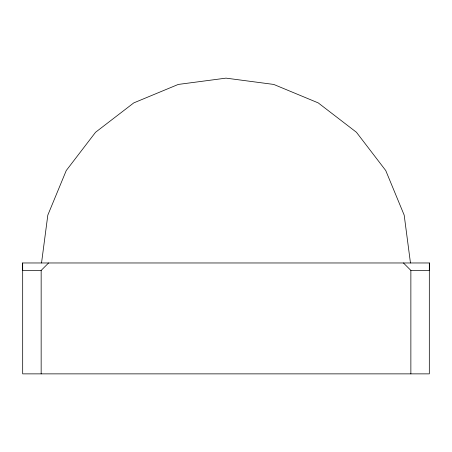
<?xml version="1.0" encoding="UTF-8"?>
<svg xmlns="http://www.w3.org/2000/svg" width="452" height="452" viewBox="0 0 452 452"><rect width="100%" height="100%" fill="white"/><g stroke="black" fill="none" stroke-linecap="round" stroke-linejoin="round"><path stroke-width="0.68" d="M41.533 262.968L47.816 215.129L66.246 170.551L95.558 132.272L133.764 102.898L178.257 84.434L226 78.134L273.742 84.434L318.236 102.898L356.442 132.272L385.754 170.551L404.184 215.129L410.467 262.968M410.857 270.403L429.315 270.403L429.4 262.968L22.6 262.968L22.685 270.403L41.166 270.403L48.601 262.968M403.433 262.968L410.868 270.403L410.868 373.866M429.315 262.968L429.315 373.866L22.685 373.866L22.685 262.968M41.155 270.403L41.155 373.866"/></g></svg>
